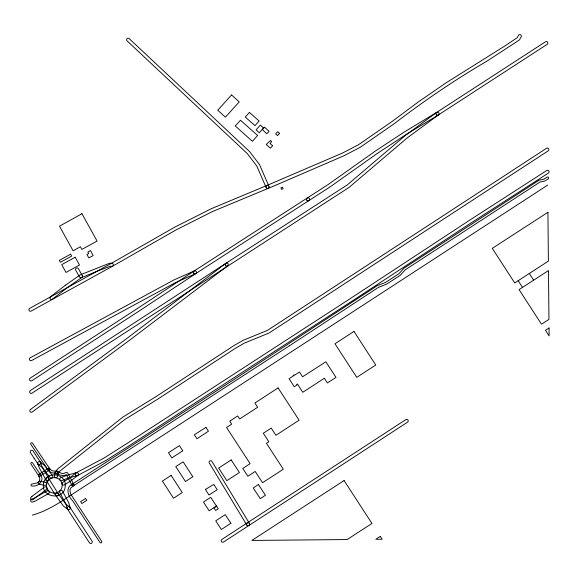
<?xml version="1.0" encoding="UTF-8"?>
<svg xmlns="http://www.w3.org/2000/svg" width="578" height="578" viewBox="0 0 578 578"><rect width="100%" height="100%" fill="white"/><g stroke="black" fill="none" stroke-linecap="round" stroke-linejoin="round"><path stroke-width="0.87" d="M55.213 472.147L54.411 475.889A1.532 1.532 0 0 0 55.589 477.71A1.532 1.532 0 0 0 57.41 476.532L58.212 472.797A1.532 1.532 0 0 0 56.492 470.954A1.532 1.532 0 0 0 55.365 473.209A1.532 1.532 0 0 0 57.872 473.483L60.025 471.012L124.494 419.7L158.285 398.791L235.607 348.151L244.487 343.079L269.016 333.022L548.175 150.865A1.532 1.532 0 0 0 548.623 148.748A1.532 1.532 0 0 0 546.506 148.293L267.462 330.37L243.237 340.276L234.047 345.507L156.624 396.212L122.803 417.143L58.01 468.693L55.56 471.46M75.942 472.977L69.013 478.403L62.735 482.298A1.532 1.532 0 0 0 62.243 484.407A1.532 1.532 0 0 0 64.353 484.906L70.841 480.874L77.835 475.391M72.329 484.104C65.191 487.362 67.958 496.423 72.525 500.599L99.936 542.417A1.026 1.026 0 0 0 101.352 542.713A1.026 1.026 0 0 0 101.649 541.297L70.502 493.85L69.924 489.819L71.036 487.695L73.587 485.722M225.825 263.358L126.618 338.629L30.446 409.491A1.532 1.532 0 0 0 30.121 411.637A1.532 1.532 0 0 0 32.267 411.962L128.461 341.078L227.681 265.808M436.563 112.479L405.214 135.57L347.378 184.83L225.919 263.293M438.384 114.95L407.15 137.954L349.134 187.351L32.021 393.127A1.532 1.532 0 0 1 29.897 392.679A1.532 1.532 0 0 1 30.345 390.555L225.919 263.293M289.585 345.673L378.46 287.36L386.35 284.297L399.998 275.511L405.192 269.847L540.09 181.983L544.686 181.059L548.168 178.855A1.026 1.026 0 0 0 548.464 177.432A1.026 1.026 0 0 0 547.041 177.143L544.086 179.093L539.13 180.17L403.971 268.199L398.777 273.864L385.331 282.519L377.434 285.59L231.294 381.278L72.402 484.053M438.319 115L547.164 44.347A1.532 1.532 0 0 0 547.619 42.23A1.532 1.532 0 0 0 545.502 41.768L436.636 112.428L404.571 131.827L375.751 150.786L328.196 184.49L194.107 271.01L136.589 309.049L30.229 378.106A1.532 1.532 0 0 0 29.781 380.23A1.532 1.532 0 0 0 31.906 380.671L138.258 311.621L195.783 273.575L329.886 187.048L377.499 153.307L406.24 134.407L438.269 115.029M289.585 345.673L73.514 485.773M547.677 185.112L70.386 495.519C58.515 503.481 46.24 511.292 32.325 515.128M522.498 287.403L548.479 270.562L548.941 319.381L541.492 324.207L519.073 289.629L522.498 287.403L518.155 280.713M39.001 474.314L48.263 468.325M40.092 476.041L49.332 470.066M76.173 472.826L104.315 457.855L127.239 443.312L351.503 297.8L469.531 220.269L546.716 170.51A1.532 1.532 0 0 1 548.84 170.965A1.532 1.532 0 0 1 548.378 173.089L471.215 222.833L353.187 300.365L128.908 445.891L105.803 460.543L77.611 475.535M194.309 270.894L173.891 279.969L30.15 357.825A1.532 1.532 0 0 0 29.536 359.906A1.532 1.532 0 0 0 31.617 360.528L175.293 282.7L195.559 273.697M266.92 185.459L211.389 208.672L174.397 227.335L111.092 263.517L29.673 308.377A1.532 1.532 0 0 0 29.088 310.465A1.532 1.532 0 0 0 31.176 311.051L112.58 266.205L175.813 230.051L212.617 211.49L273.401 186.21L343.794 155.829L360.08 147.383L393.929 123.93C423.71 101.136 454.705 79.909 487.131 61.051L519.405 39.933L521.219 36.754A1.532 1.532 0 0 0 520.525 34.694A1.532 1.532 0 0 0 518.473 35.388L517.361 37.606L504.731 46.045L446.18 82.77L418.262 101.981L392.115 121.452L358.411 144.803L342.429 153.076L266.971 185.444M76.498 472.696L67.987 474.95L60.697 477.652A1.532 1.532 0 0 0 59.787 479.624A1.532 1.532 0 0 0 61.767 480.528L68.84 477.898L77.286 475.665M56.796 471.453L51.854 470.694L49.556 468.512M57.092 471.518L62.121 473.498L63.313 473.57L66.369 472.399L67.64 472.876L73.84 484.4M69.57 506.841L65.827 504.124L58.118 493.561M67.77 509.326L63.486 506.133L55.64 495.375M40.164 461.945L44.361 465.304L52.526 475.68A1.532 1.532 0 0 1 52.186 477.825A1.532 1.532 0 0 1 50.04 477.486L42.143 467.429L38.256 464.351M48.039 469.885L51.095 472.594L56.637 473.49A1.026 1.026 0 0 0 57.677 472.125A1.026 1.026 0 0 0 56.001 471.735A1.026 1.026 0 0 0 56.341 473.425C59.411 474.726 63.031 476.864 66.26 474.632L72.077 485.433M49.621 468.592L32.52 443.182A1.026 1.026 0 0 0 31.104 442.885A1.026 1.026 0 0 0 30.807 444.301L47.967 469.798M48.603 478.346L58.197 493.67M46.052 480.058L55.567 495.267M40.489 462.299L33.018 450.919A1.532 1.532 0 0 0 30.894 450.479A1.532 1.532 0 0 0 30.461 452.61L34.16 458.289M34.167 458.296L37.931 463.997M40.402 474.61L32.7 462.978A1.026 1.026 0 0 0 31.284 462.689A1.026 1.026 0 0 0 30.995 464.105L38.69 475.745M69.952 507.246L92.003 541.116A1.532 1.532 0 0 1 91.555 543.233A1.532 1.532 0 0 1 89.431 542.785L67.38 508.922M529.311 273.481L533.653 280.178M249.393 523.393L211.945 461.446A1.532 1.532 0 0 0 209.843 460.926A1.532 1.532 0 0 0 209.323 463.029L246.77 524.983M48.675 478.476L42.093 466.67L40.655 462.631M45.973 479.928L39.369 468.093L37.765 463.664M40.482 474.755C44.846 480.809 38.647 486.625 32.231 486.062A1.026 1.026 0 0 1 31.039 485.231A1.026 1.026 0 0 1 31.869 484.046L36.862 482.977L38.95 481.936L39.629 481.033L39.723 478.432L38.61 475.6M268.958 186.304L259.479 164.528L249.566 151.523L129.176 38.618A1.532 1.532 0 0 0 127.008 38.69A1.532 1.532 0 0 0 127.081 40.857L247.377 153.676L256.769 165.98L266.104 187.438M70.148 507.686L68.796 502.846L62.532 491.199A1.532 1.532 0 0 0 60.466 490.52A1.532 1.532 0 0 0 59.787 492.579L66.022 504.182L67.185 508.488M43.545 483.735C40.698 497.752 64.36 501.018 65.198 486.517C67.127 473.035 45.077 470.181 43.545 483.735M205.797 489.226L205.587 489.768L208.983 494.992L217.212 489.696L213.809 484.429L205.797 489.226M263.481 127.962L259.284 132.759L256.068 129.869L260.382 125.101L263.481 127.962M249.429 112.428L245.303 117.081L254.999 125.643L259.125 120.983L249.429 112.428M257.607 135.447L252.398 141.321L235.282 125.961L240.477 120.246L257.607 135.447M279.55 133.395L277.577 135.606L275.67 133.901L277.65 131.697L279.55 133.395M272.614 145.714L270.381 148.206L266.234 144.486L270.446 140.483L271.689 141.596L270.049 143.416L272.614 145.714M231.561 94.958L217.74 110.239L225.398 117.175L239.234 101.916L231.561 94.958M264.652 127.239L262.369 129.674L266.798 133.749L269.081 131.351L264.652 127.239M31.992 496.307L31.075 497.246A1.532 1.532 0 0 0 31.096 499.414A1.532 1.532 0 0 0 33.264 499.392L46.291 489.537A1.532 1.532 0 0 0 46.616 487.384A1.532 1.532 0 0 0 44.47 487.066L31.992 496.307M60.018 490.838C57.121 493.908 51.948 493.944 48.884 491.083A7.817 7.817 0 0 1 51.782 478.049L53.703 477.645A7.882 7.882 0 0 1 61.319 481.893A7.81 7.81 0 0 1 60.018 490.83M65.379 285.272L50.503 296.767A1.532 1.532 0 0 0 50.228 298.92A1.532 1.532 0 0 0 52.381 299.194L67.229 287.721L81.628 277.592L98.52 270.67L110.528 266.162L111.547 266.364A1.532 1.532 0 0 0 113.346 265.15A1.532 1.532 0 0 0 112.132 263.351L109.856 263.135L80.306 274.817L65.379 285.272M258.417 484.537L253.222 487.962L260.281 498.648L265.447 495.259L258.417 484.537M192.821 476.727L185.487 481.539L175.777 466.627L183.132 461.829L192.821 476.727M216.425 506.032L209.164 510.786L203.456 502.065L210.717 497.318L216.425 506.032M216.562 506.249L213.976 507.946L215.659 510.511L218.246 508.813L216.562 506.249M230.911 523.263L221.388 529.499L215.731 520.843L225.239 514.637L230.911 523.263M278.076 387.917L254.905 403.032L257.651 407.259L239.668 418.949L237.703 415.943L229.741 421.138L231.691 424.144L226.547 427.474L250.122 463.664L242.782 468.447L247.854 476.236L255.194 471.453L262.535 482.702L283.343 469.235L266.451 443.283L268.821 441.744L263.301 433.269L271.226 428.081L275.937 435.306L299.108 420.192L278.076 387.917M182.764 450.768L171.832 457.899L168.465 452.755L179.411 445.631L182.764 450.768M247.247 522.902L221.901 539.433A1.532 1.532 0 0 0 221.453 541.557A1.532 1.532 0 0 0 223.578 541.998L407.533 422.186A1.532 1.532 0 0 0 407.981 420.062A1.532 1.532 0 0 0 405.857 419.614L247.247 522.902M205.963 427.38L194.353 434.75L196.961 438.767L208.448 431.21L205.963 427.38M353.967 331.425L334.973 343.773L356.756 377.347L375.765 365.021L353.967 331.425M324.345 378.25L302.785 392.289L297.424 383.973L296.543 384.536L296.875 385.056L294.26 386.74L289.079 378.713L293.393 375.931L293.147 375.548L294.173 374.884L294.419 375.267L299.483 372.008L302.576 376.791L325.869 361.777L335.97 377.391L327.386 382.947L324.345 378.25M547.93 212.292L492.283 248.359L514.723 282.938L548.392 261.104L547.93 212.292M171.131 475.412L162.396 481.069L173.53 498.229L182.258 492.564L171.131 475.412M549.028 327.993L545.466 330.298L549.1 335.905L549.028 327.993M344.076 480.549L251.849 540.444L347.161 539.549L371.95 523.466L344.076 480.549M380.295 536.362L375.801 539.281L382.159 539.223L380.295 536.362M85.537 498.446L80.624 501.617L81.845 503.517L86.765 500.346L85.537 498.446M231.207 459.936L218.614 468.05L226.836 480.65L239.429 472.537L231.207 459.936M47.085 490.895L33.827 498.359L31.703 499.074A1.532 1.532 0 0 0 30.735 501.018A1.532 1.532 0 0 0 32.679 501.986L35.207 501.104L48.595 493.576A1.532 1.532 0 0 0 49.181 491.481A1.532 1.532 0 0 0 47.085 490.895M81.968 213.744L59.491 226.179L73.11 250.787L80.421 246.741L81.917 249.436L97.075 241.048L81.968 213.744M70.595 254.161L59.361 260.367L60.415 262.304L71.65 256.076L70.595 254.161M75.212 257.21L61.716 264.652L65.993 272.455L79.489 265.013L75.212 257.21M88.694 253.525L86.953 254.486L88.831 257.918L93.166 255.548L90.486 250.621L87.885 252.051L88.694 253.525M282.512 187.258L280.908 187.922L281.515 189.389L283.119 188.724L282.512 187.258M45.373 482.305L39.918 481.236A1.532 1.532 0 0 0 38.119 482.449A1.532 1.532 0 0 0 39.333 484.248L44.788 485.318A1.532 1.532 0 0 0 46.587 484.111A1.532 1.532 0 0 0 45.373 482.305M82.228 275.482L78.398 268.698A1.532 1.532 0 0 0 76.31 268.113A1.532 1.532 0 0 0 75.725 270.208L79.554 276.992A1.532 1.532 0 0 0 81.642 277.57A1.532 1.532 0 0 0 82.228 275.482M72.337 485.73A1.026 1.026 0 0 0 73.97 485.043A1.026 1.026 0 0 0 72.561 483.974A1.026 1.026 0 0 0 72.337 485.73M193.919 273.445A1.532 1.532 0 0 0 196.441 272.599A1.532 1.532 0 0 0 194.446 270.844A1.532 1.532 0 0 0 193.919 273.445M307.005 200.458A1.532 1.532 0 0 0 309.541 199.641A1.532 1.532 0 0 0 307.568 197.857A1.532 1.532 0 0 0 307.005 200.458M247.059 525.33A1.532 1.532 0 0 0 249.58 524.506A1.532 1.532 0 0 0 247.608 522.729A1.532 1.532 0 0 0 247.059 525.33M436.52 114.914A1.532 1.532 0 0 0 438.991 113.945A1.532 1.532 0 0 0 436.917 112.284A1.532 1.532 0 0 0 436.52 114.914M38.87 475.947A1.026 1.026 0 0 0 40.547 475.383A1.026 1.026 0 0 0 39.225 474.206A1.026 1.026 0 0 0 38.87 475.947M38.191 464.3A1.532 1.532 0 0 0 40.713 463.455A1.532 1.532 0 0 0 38.726 461.692A1.532 1.532 0 0 0 38.191 464.3M266.747 188.19A1.532 1.532 0 0 0 269.066 186.889A1.532 1.532 0 0 0 266.783 185.531A1.532 1.532 0 0 0 266.747 188.19M55.82 495.577A1.532 1.532 0 0 0 58.371 494.833A1.532 1.532 0 0 0 56.456 492.998A1.532 1.532 0 0 0 55.82 495.577M67.734 509.305A1.532 1.532 0 0 0 70.191 508.279A1.532 1.532 0 0 0 68.081 506.668A1.532 1.532 0 0 0 67.734 509.305M75.971 475.412A1.532 1.532 0 0 0 78.413 474.365A1.532 1.532 0 0 0 76.289 472.768A1.532 1.532 0 0 0 75.971 475.412M225.81 265.793A1.532 1.532 0 0 0 228.274 264.789A1.532 1.532 0 0 0 226.171 263.163A1.532 1.532 0 0 0 225.81 265.793M48.155 469.993A1.026 1.026 0 0 0 49.809 469.358A1.026 1.026 0 0 0 48.429 468.238A1.026 1.026 0 0 0 48.155 469.993M46.211 480.253A1.532 1.532 0 0 0 48.798 479.639A1.532 1.532 0 0 0 46.97 477.71A1.532 1.532 0 0 0 46.211 480.253"/></g></svg>
